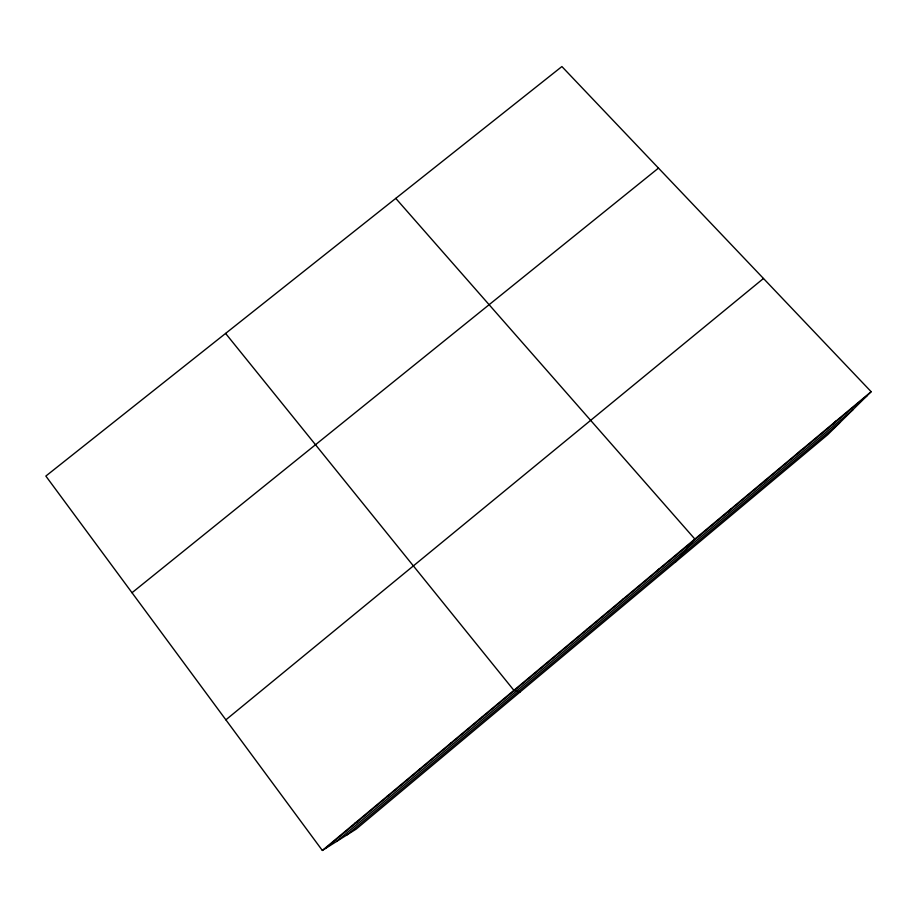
<?xml version="1.0" encoding="UTF-8"?>
<svg xmlns="http://www.w3.org/2000/svg" width="917" height="917" viewBox="0 0 917 917"><rect width="100%" height="100%" fill="white"/><g stroke="black" fill="none" stroke-linecap="round" stroke-linejoin="round"><path stroke-width="1.38" d="M586.479 630.277L586.846 629.337M622.196 600.406L623.044 599.076M657.741 570.695L659.048 568.987M675.657 561.857L694.857 539.047L395.777 198.381M728.27 511.732L730.482 509.267M763.265 482.48L765.924 479.637M798.077 453.376L801.183 450.167M832.716 424.422L836.258 420.846M871.15 391.685L827.742 434.658L356.094 829.151L322.337 850.449L45.85 476.061L561.892 66.551L871.15 391.685L322.337 850.449M325.443 848.489L867.173 395.617M336.539 841.485L852.948 409.704M346.913 834.94L839.594 422.92M225.88 719.822L763.471 278.481M132.014 592.726L658.486 168.098M354.638 823.455L357.309 821.85M386.779 796.575L389.026 795.337M418.771 769.833L420.594 768.939M450.625 743.206L452.024 742.667M482.331 716.704L483.316 716.509M520.111 691.968L513.887 690.329L225.593 333.421"/></g></svg>
